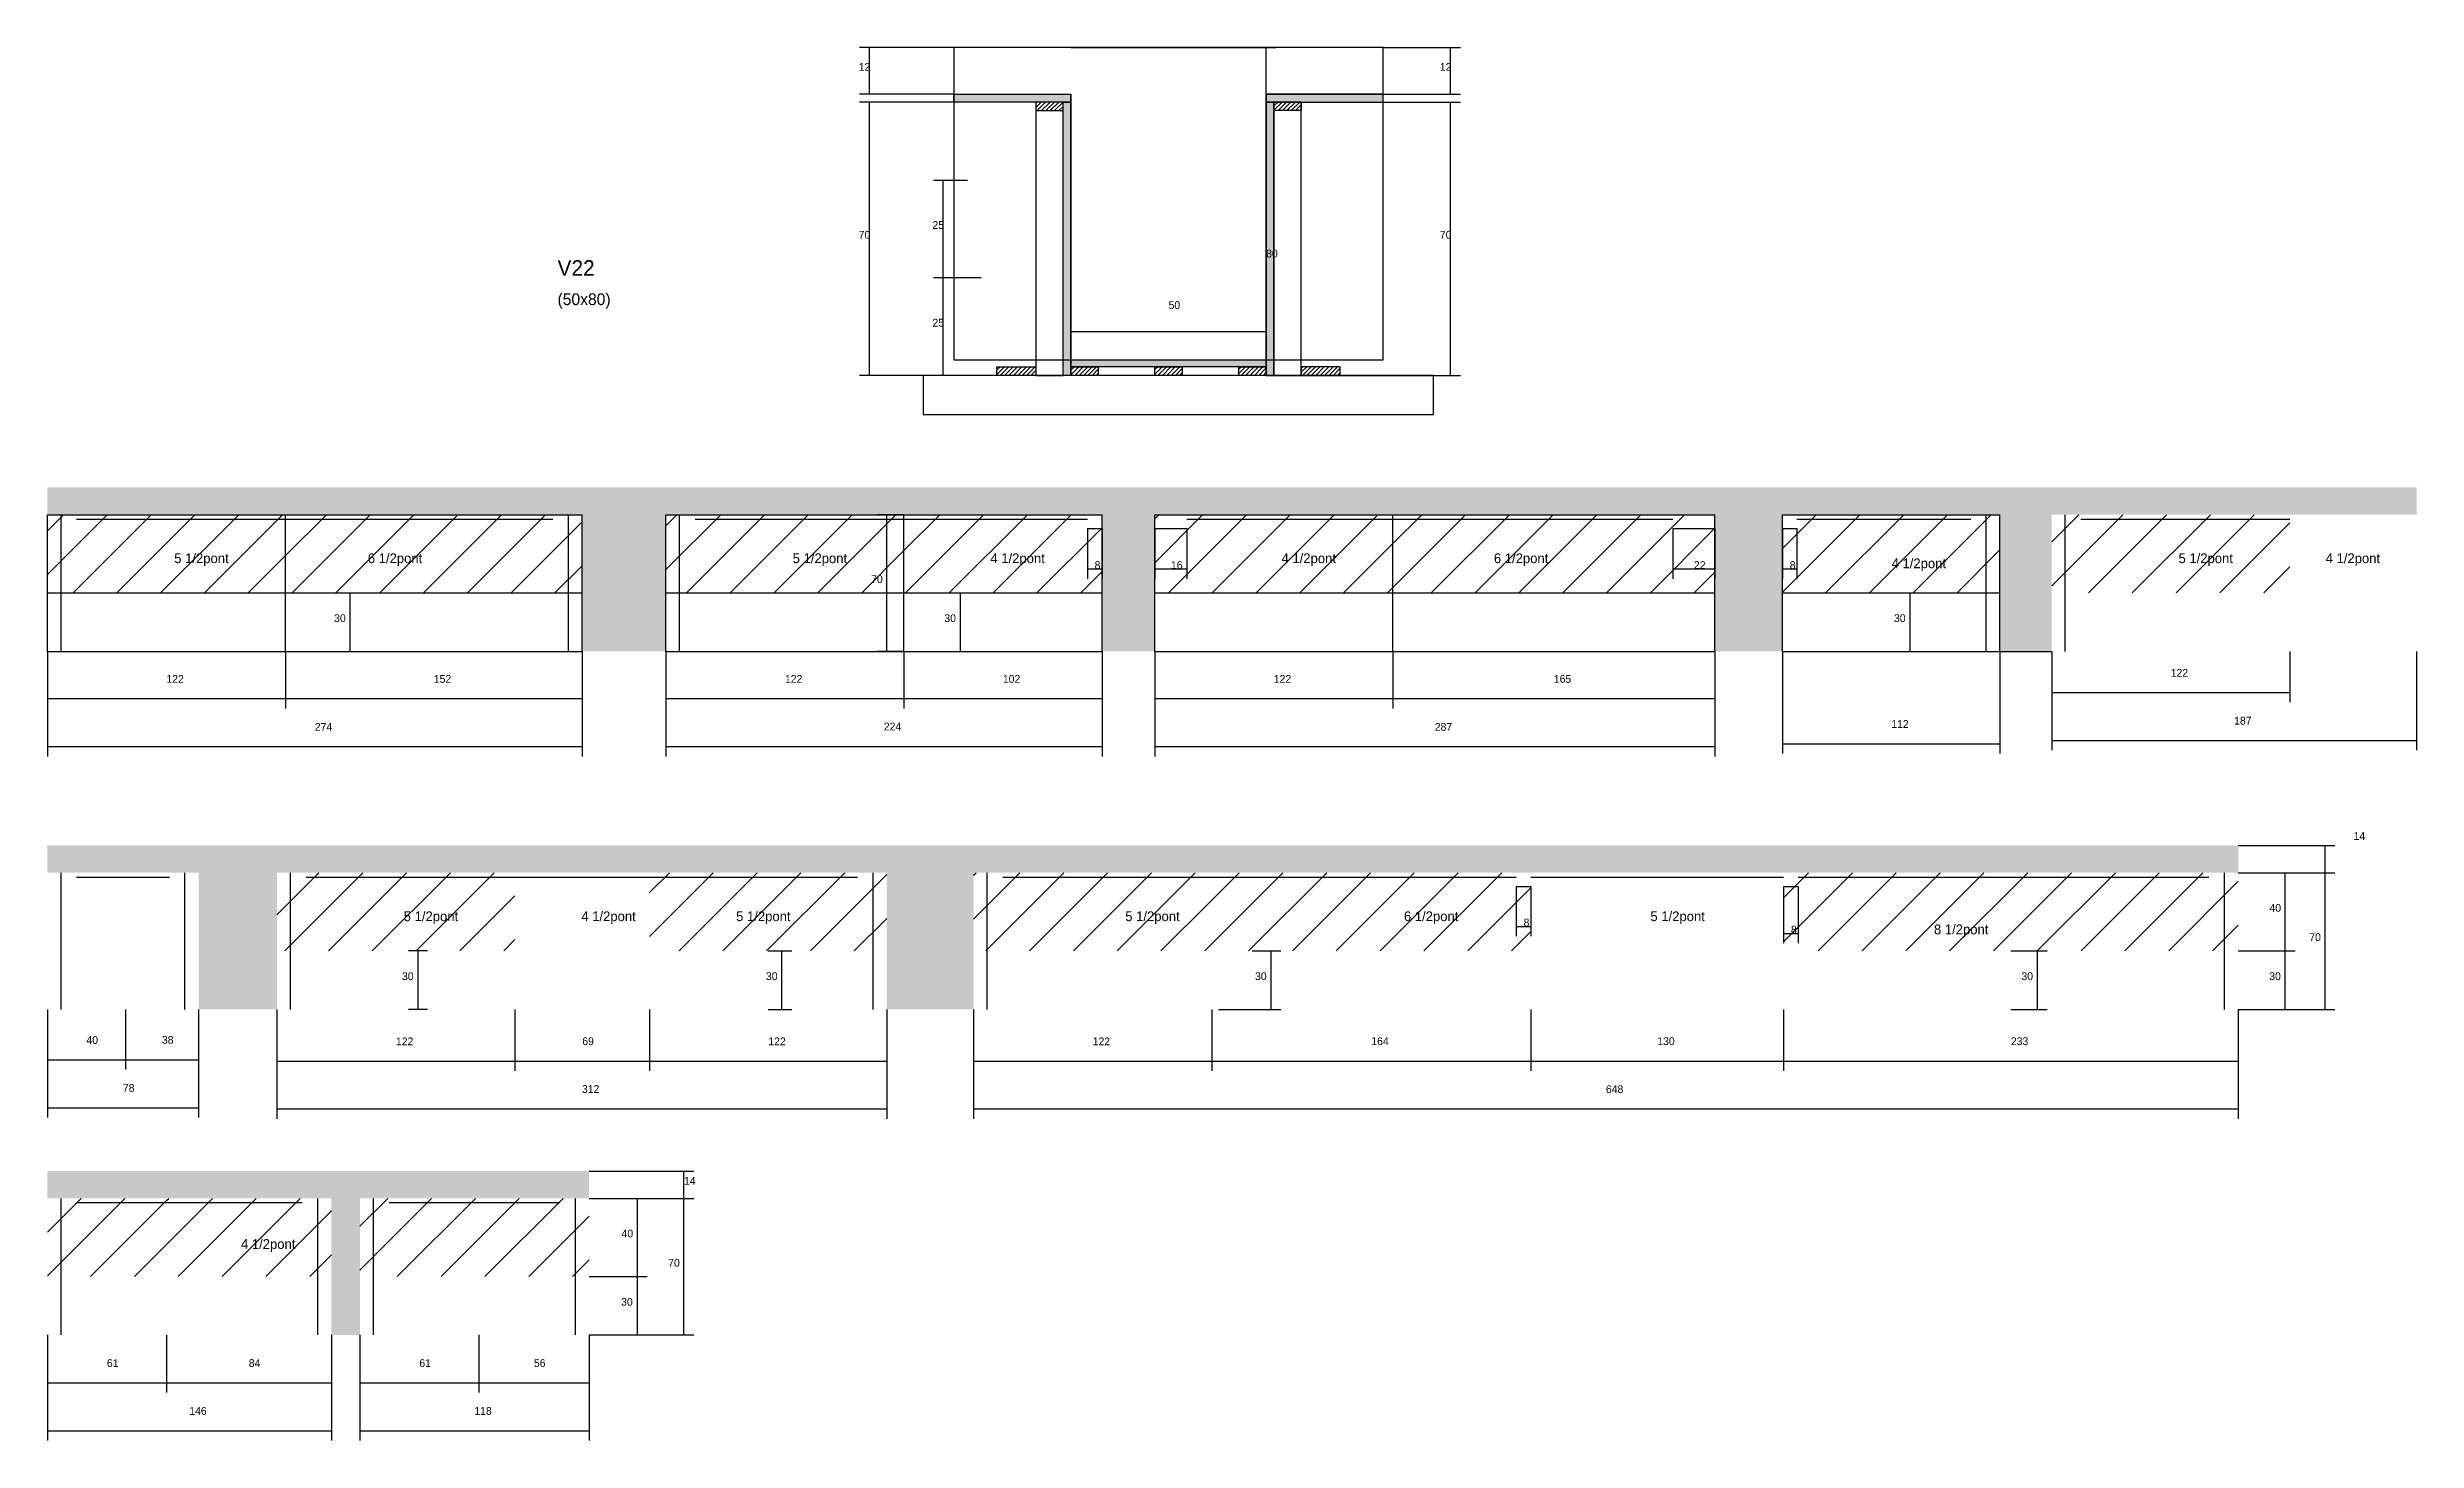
# Model space of a CAD drawing. Header units: metres. Extents: x 132327 to 133541, y 28046 to 29436.
# Drawn here: x 132327 to 133541, y 28722 to 29436 of the extents above; entities that cross this region are included whole.
import ezdxf

# ---------------------------------------------------------------- set-up
doc = ezdxf.new("R2010")
doc.units = ezdxf.units.M
for name, color, linetype in [('CONCRETO', 251, 'Continuous'), ('COTA', 4, 'Continuous'), ('Cota Seção (2x)', 4, 'Continuous'), ('Hachura', 253, 'Continuous'), ('Madeira', 126, 'Continuous'), ('NOMENCLATURA', 7, 'Continuous'), ('Painéis', 200, 'Continuous'), ('SARR_2.2x7', 40, 'Continuous'), ('Texto Seção', 7, 'Continuous')]:
    doc.layers.add(name, color=color, linetype=linetype)

msp = doc.modelspace()

# ---------------------------------------------------------------- hatches: boundary and pattern name
at = {"layer": 'COTA'}
h = msp.add_hatch(dxfattribs=at)
h.set_pattern_fill('AR-CONC', scale=0.03)
h.paths.add_polyline_path([(132600.7, 29126.7), (132643.6, 29126.7), (132643.6, 29196.7), (132867.1, 29196.7), (132867.1, 29126.7), (132894.1, 29126.7), (132894.1, 29196.7), (133181.1, 29196.7), (133181.1, 29126.7), (133215.7, 29126.7), (133215.7, 29196.7), (133327.2, 29196.7), (133327.2, 29126.7), (133353.7, 29126.7), (133353.7, 29196.7), (133540.7, 29196.7), (133540.7, 29210.7), (132326.7, 29210.7), (132326.7, 29196.7), (132600.7, 29196.7)])
h = msp.add_hatch(dxfattribs=at)
h.set_pattern_fill('AR-CONC', scale=0.03)
h.paths.add_polyline_path([(132444.3, 29013.3), (132756.8, 29013.3), (132756.8, 28943.3), (132801.3, 28943.3), (132801.3, 29013.3), (133216.3, 29013.3), (133449.3, 29013.3), (133449.3, 29027.3), (132326.7, 29027.3), (132326.7, 29013.3), (132404.2, 29013.3), (132404.2, 28943.3), (132444.3, 28943.3)])
h = msp.add_hatch(dxfattribs=at)
h.set_pattern_fill('AR-CONC', scale=0.03)
h.paths.add_polyline_path([(132486.8, 28846.5), (132604.3, 28846.5), (132604.3, 28860.5), (132326.7, 28860.5), (132326.7, 28846.5), (132472.2, 28846.5), (132472.2, 28776.5), (132486.8, 28776.5)])
at = {"layer": 'Hachura'}
h = msp.add_hatch(color=8, dxfattribs=at)
h.dxf.hatch_style = 1
h.paths.add_polyline_path([(132791.2, 29408.1), (132791.2, 29412.1), (132791.2, 29412.1), (132851.2, 29412.1), (132851.2, 29412.1), (132851.2, 29408.1), (132851.2, 29408.1), (132791.2, 29408.1)])
h = msp.add_hatch(dxfattribs=at)
h.set_pattern_fill('ANSI31', scale=0.5)
h.paths.add_polyline_path([(132833.2, 29408.1), (132833.2, 29403.7), (132833.2, 29403.7), (132847.2, 29403.7), (132847.2, 29403.7), (132847.2, 29408.1), (132847.2, 29408.1), (132833.2, 29408.1)])
h = msp.add_hatch(color=8, dxfattribs=at)
h.dxf.hatch_style = 1
h.paths.add_polyline_path([(132847.2, 29408.1), (132851.2, 29408.1), (132851.2, 29408.1), (132851.2, 29268.1), (132851.2, 29268.1), (132847.2, 29268.1), (132847.2, 29268.1), (132847.2, 29408.1)])
h = msp.add_hatch(color=8, dxfattribs=at)
h.dxf.hatch_style = 1
h.paths.add_polyline_path([(133011.2, 29408.1), (133011.2, 29412.1), (133011.2, 29412.1), (132951.2, 29412.1), (132951.2, 29412.1), (132951.2, 29408.1), (132951.2, 29408.1), (133011.2, 29408.1)])
h = msp.add_hatch(color=8, dxfattribs=at)
h.dxf.hatch_style = 1
h.paths.add_polyline_path([(132955.2, 29408.1), (132951.2, 29408.1), (132951.2, 29408.1), (132951.2, 29268.1), (132951.2, 29268.1), (132955.2, 29268.1), (132955.2, 29268.1), (132955.2, 29408.1)])
h = msp.add_hatch(dxfattribs=at)
h.set_pattern_fill('ANSI31', scale=0.5)
h.paths.add_polyline_path([(132969.2, 29408.1), (132969.2, 29403.7), (132969.2, 29403.7), (132955.2, 29403.7), (132955.2, 29403.7), (132955.2, 29408.1), (132955.2, 29408.1), (132969.2, 29408.1)])
h = msp.add_hatch(dxfattribs=at)
h.set_pattern_fill('ANSI31', scale=0.5)
h.paths.add_polyline_path([(132813.2, 29268.1), (132813.2, 29272.5), (132813.2, 29272.5), (132833.2, 29272.5), (132833.2, 29272.5), (132833.2, 29268.1), (132833.2, 29268.1), (132813.2, 29268.1)])
h = msp.add_hatch(color=8, dxfattribs=at)
h.dxf.hatch_style = 1
h.paths.add_polyline_path([(132851.2, 29272.5), (132851.2, 29276.1), (132851.2, 29276.1), (132951.2, 29276.1), (132951.2, 29276.1), (132951.2, 29272.5), (132951.2, 29272.5), (132851.2, 29272.5)])
h = msp.add_hatch(dxfattribs=at)
h.set_pattern_fill('ANSI31', scale=0.5)
h.paths.add_polyline_path([(132851.2, 29268.1), (132851.2, 29272.5), (132851.2, 29272.5), (132865.2, 29272.5), (132865.2, 29272.5), (132865.2, 29268.1), (132865.2, 29268.1), (132851.2, 29268.1)])
h = msp.add_hatch(dxfattribs=at)
h.set_pattern_fill('ANSI31', scale=0.5)
h.paths.add_polyline_path([(132894.2, 29268.1), (132894.2, 29272.5), (132894.2, 29272.5), (132908.2, 29272.5), (132908.2, 29272.5), (132908.2, 29268.1), (132908.2, 29268.1), (132894.2, 29268.1)])
h = msp.add_hatch(dxfattribs=at)
h.set_pattern_fill('ANSI31', scale=0.5)
h.paths.add_polyline_path([(132937.2, 29268.1), (132937.2, 29272.5), (132937.2, 29272.5), (132951.2, 29272.5), (132951.2, 29272.5), (132951.2, 29268.1), (132951.2, 29268.1), (132937.2, 29268.1)])
h = msp.add_hatch(dxfattribs=at)
h.set_pattern_fill('ANSI31', scale=0.5)
h.paths.add_polyline_path([(132989.2, 29268.1), (132989.2, 29272.5), (132989.2, 29272.5), (132969.2, 29272.5), (132969.2, 29272.5), (132969.2, 29268.1), (132969.2, 29268.1), (132989.2, 29268.1)])
h = msp.add_hatch(dxfattribs=at)
h.set_pattern_fill('ANSI31', scale=5)
h.paths.add_polyline_path([(132326.7, 29196.7), (132326.7, 29156.7), (132448.7, 29156.7), (132448.7, 29196.7)])
h = msp.add_hatch(dxfattribs=at)
h.set_pattern_fill('ANSI31', scale=5)
h.paths.add_polyline_path([(132448.7, 29196.7), (132448.7, 29156.7), (132600.7, 29156.7), (132600.7, 29196.7)])
h = msp.add_hatch(dxfattribs=at)
h.set_pattern_fill('ANSI31', scale=5)
h.paths.add_polyline_path([(132765.6, 29156.7), (132765.6, 29196.7), (132643.6, 29196.7), (132643.6, 29156.7)])
h = msp.add_hatch(dxfattribs=at)
h.set_pattern_fill('ANSI31', scale=5)
h.paths.add_polyline_path([(132867.1, 29156.7), (132867.1, 29196.7), (132765.6, 29196.7), (132765.6, 29156.7)])
h = msp.add_hatch(dxfattribs=at)
h.set_pattern_fill('ANSI31', scale=5)
h.paths.add_polyline_path([(133016.1, 29196.7), (132894.1, 29196.7), (132894.1, 29156.7), (133016.1, 29156.7)])
h = msp.add_hatch(dxfattribs=at)
h.set_pattern_fill('ANSI31', scale=5)
h.paths.add_polyline_path([(133016.1, 29196.7), (133016.1, 29156.7), (133181.1, 29156.7), (133181.1, 29196.7)])
h = msp.add_hatch(dxfattribs=at)
h.set_pattern_fill('ANSI31', scale=5)
h.paths.add_polyline_path([(133215.7, 29196.7), (133215.7, 29156.7), (133327.2, 29156.7), (133327.2, 29196.7)])
h = msp.add_hatch(dxfattribs=at)
h.set_pattern_fill('ANSI31', scale=5)
h.paths.add_polyline_path([(133475.7, 29156.7), (133475.7, 29196.7), (133353.7, 29196.7), (133353.7, 29156.7)])
h = msp.add_hatch(dxfattribs=at)
h.set_pattern_fill('ANSI31', scale=5)
h.paths.add_polyline_path([(132566.3, 28973.3), (132566.3, 29013.3), (132444.3, 29013.3), (132444.3, 28973.3)])
h = msp.add_hatch(dxfattribs=at)
h.set_pattern_fill('ANSI31', scale=5)
h.paths.add_polyline_path([(132635.3, 29013.3), (132635.3, 28973.3), (132756.8, 28973.3), (132756.8, 29013.3)])
h = msp.add_hatch(dxfattribs=at)
h.set_pattern_fill('ANSI31', scale=5)
h.paths.add_polyline_path([(132923.3, 28973.3), (132923.3, 29013.3), (132801.3, 29013.3), (132801.3, 28973.3)])
h = msp.add_hatch(dxfattribs=at)
h.set_pattern_fill('ANSI31', scale=5)
h.paths.add_polyline_path([(132923.3, 29013.3), (132923.3, 28973.3), (133086.8, 28973.3), (133086.8, 29013.3)])
h = msp.add_hatch(dxfattribs=at)
h.set_pattern_fill('ANSI31', scale=5)
h.paths.add_polyline_path([(133216.3, 29013.3), (133216.3, 28973.3), (133449.3, 28973.3), (133449.3, 29013.3)])
h = msp.add_hatch(dxfattribs=at)
h.set_pattern_fill('ANSI31', scale=5)
h.paths.add_polyline_path([(132387.7, 28806.5), (132387.7, 28846.5), (132326.7, 28846.5), (132326.7, 28806.5)])
h = msp.add_hatch(dxfattribs=at)
h.set_pattern_fill('ANSI31', scale=5)
h.paths.add_polyline_path([(132472.2, 28806.5), (132472.2, 28846.5), (132387.7, 28846.5), (132387.7, 28806.5)])
h = msp.add_hatch(dxfattribs=at)
h.set_pattern_fill('ANSI31', scale=5)
h.paths.add_polyline_path([(132547.8, 28806.5), (132547.8, 28846.5), (132486.8, 28846.5), (132486.8, 28806.5)])
h = msp.add_hatch(dxfattribs=at)
h.set_pattern_fill('ANSI31', scale=5)
h.paths.add_polyline_path([(132604.3, 28806.5), (132604.3, 28846.5), (132547.8, 28846.5), (132547.8, 28806.5)])

# ---------------------------------------------------------------- linework, layer by layer
at = {"layer": 'CONCRETO'}
for points in [[(133011.2, 29412.1), (133011.2, 29436.1), (132791.2, 29436.1), (132791.2, 29412.1), (132851.2, 29412.1), (132851.2, 29276.1), (132951.2, 29276.1), (132951.2, 29402.1), (132951.2, 29412.1)], [(132791.2, 29276.1), (133011.2, 29276.1), (133011.2, 29436.1), (132791.2, 29436.1)]]:
    msp.add_lwpolyline(points, close=True, dxfattribs=at)
at = {"layer": 'COTA'}
for p, q in [((132791.2, 29436.1), (132742.9, 29436.1)), ((132747.9, 29412.1), (132747.9, 29436.1)), ((133011.2, 29436.1), (133050.7, 29436.1)), ((133045.7, 29412.1), (133045.7, 29436.1)), ((132791.2, 29412.1), (132742.9, 29412.1)), ((132791.2, 29408.1), (132742.9, 29408.1)), ((132747.9, 29268.1), (132747.9, 29408.1)), ((132969.2, 29408.1), (133050.7, 29408.1)), ((133011.2, 29412.1), (133050.7, 29412.1)), ((133045.7, 29268.1), (133045.7, 29408.1)), ((132798.2, 29368), (132780.7, 29368)), ((132785.7, 29318.1), (132785.7, 29368)), ((132805.1, 29318.1), (132780.7, 29318.1)), ((132798.2, 29318), (132780.7, 29318)), ((132785.7, 29268.1), (132785.7, 29318)), ((132813.2, 29268.1), (132742.9, 29268.1)), ((132805.1, 29268.1), (132780.7, 29268.1)), ((132989.2, 29268.1), (133050.7, 29268.1)), ((132765.6, 29196.7), (132751.9, 29196.7)), ((132756.9, 29126.7), (132756.9, 29196.7)), ((132859.6, 29189.7), (132859.6, 29163.9)), ((132867.1, 29189.7), (132867.1, 29163.9)), ((132894.1, 29189.7), (132894.1, 29163.9)), ((132910.6, 29189.7), (132910.6, 29163.9)), ((133159.6, 29189.7), (133159.6, 29163.9)), ((133181.1, 29189.7), (133181.1, 29163.9)), ((133215.7, 29189.7), (133215.7, 29163.9)), ((133223.2, 29189.7), (133223.2, 29163.9)), ((132859.6, 29168.9), (132867.1, 29168.9)), ((132894.1, 29168.9), (132910.6, 29168.9)), ((133159.6, 29168.9), (133181.1, 29168.9)), ((133215.7, 29168.9), (133223.2, 29168.9)), ((132463.7, 29156.7), (132486.8, 29156.7)), ((132481.8, 29126.7), (132481.8, 29156.7)), ((132769.1, 29156.7), (132799.5, 29156.7)), ((132794.5, 29126.7), (132794.5, 29156.7)), ((133271.5, 29156.7), (133286.2, 29156.7)), ((133281.2, 29126.7), (133281.2, 29156.7)), ((132326.7, 29126.7), (132326.7, 29097.5)), ((132326.7, 29126.7), (132326.7, 29072.9)), ((132448.7, 29126.7), (132448.7, 29097.5)), ((132448.7, 29126.7), (132448.7, 29097.5)), ((132452.2, 29126.7), (132486.8, 29126.7)), ((132600.7, 29126.7), (132600.7, 29097.5)), ((132600.7, 29126.7), (132600.7, 29072.9)), ((132643.6, 29126.7), (132643.6, 29097.5)), ((132643.6, 29126.7), (132643.6, 29072.9)), ((132765.6, 29126.7), (132751.9, 29126.7)), ((132765.6, 29126.7), (132765.6, 29097.5)), ((132765.6, 29126.7), (132765.6, 29097.5)), ((132769.1, 29126.7), (132799.5, 29126.7)), ((132867.1, 29126.7), (132867.1, 29097.5)), ((132867.1, 29126.7), (132867.1, 29072.9)), ((132894.1, 29126.7), (132894.1, 29097.5)), ((132894.1, 29126.7), (132894.1, 29072.9)), ((133016.1, 29126.7), (133016.1, 29097.5)), ((133016.1, 29126.7), (133016.1, 29097.5)), ((133181.1, 29126.7), (133181.1, 29097.5)), ((133181.1, 29126.7), (133181.1, 29072.9)), ((133215.7, 29126.7), (133215.7, 29074.4)), ((133271.5, 29126.7), (133286.2, 29126.7)), ((133327.2, 29126.7), (133327.2, 29074.4)), ((133353.7, 29126.7), (133353.7, 29100.7)), ((133353.7, 29126.7), (133353.7, 29076.1)), ((133475.7, 29126.7), (133475.7, 29100.7)), ((133540.7, 29126.7), (133540.7, 29076.1)), ((132326.7, 29102.5), (132448.7, 29102.5)), ((132448.7, 29102.5), (132600.7, 29102.5)), ((132643.6, 29102.5), (132765.6, 29102.5)), ((132765.6, 29102.5), (132867.1, 29102.5)), ((132894.1, 29102.5), (133016.1, 29102.5)), ((133016.1, 29102.5), (133181.1, 29102.5)), ((133353.7, 29105.7), (133475.7, 29105.7)), ((132326.7, 29077.9), (132600.7, 29077.9)), ((132643.6, 29077.9), (132867.1, 29077.9)), ((132894.1, 29077.9), (133181.1, 29077.9)), ((133215.7, 29079.4), (133327.2, 29079.4)), ((133353.7, 29081.1), (133540.7, 29081.1)), ((133449.3, 29027.3), (133498.8, 29027.3)), ((133493.8, 29013.3), (133493.8, 29027.3)), ((133079.3, 29006.3), (133079.3, 28980.8)), ((133086.8, 29006.3), (133086.8, 28980.8)), ((133216.3, 29006.3), (133216.3, 28977.2)), ((133223.8, 29006.3), (133223.8, 28977.2)), ((133449.3, 29013.3), (133478.4, 29013.3)), ((133449.3, 29013.3), (133498.8, 29013.3)), ((133449.3, 29013.3), (133498.8, 29013.3)), ((133473.4, 28973.3), (133473.4, 29013.3)), ((133493.8, 28943.3), (133493.8, 29013.3)), ((133079.3, 28985.8), (133086.8, 28985.8)), ((133216.3, 28982.2), (133223.8, 28982.2)), ((132521.5, 28973.3), (132511.7, 28973.3)), ((132516.7, 28943.3), (132516.7, 28973.3)), ((132696.1, 28973.3), (132708.1, 28973.3)), ((132703.1, 28943.3), (132703.1, 28973.3)), ((132944.1, 28973.3), (132958.7, 28973.3)), ((132953.7, 28943.3), (132953.7, 28973.3)), ((133332.8, 28973.3), (133351.4, 28973.3)), ((133346.4, 28943.3), (133346.4, 28973.3)), ((133449.3, 28973.3), (133478.4, 28973.3)), ((133449.3, 28973.3), (133478.4, 28973.3)), ((133473.4, 28943.3), (133473.4, 28973.3)), ((132326.7, 28943.3), (132326.7, 28912.5)), ((132326.7, 28943.3), (132326.7, 28887.9)), ((132366.7, 28943.3), (132366.7, 28912.5)), ((132366.7, 28943.3), (132366.7, 28912.5)), ((132404.2, 28943.3), (132404.2, 28912.5)), ((132404.2, 28943.3), (132404.2, 28887.9)), ((132444.3, 28943.3), (132444.3, 28911.8)), ((132444.3, 28943.3), (132444.3, 28887.3)), ((132521.5, 28943.3), (132511.7, 28943.3)), ((132566.3, 28943.3), (132566.3, 28911.8)), ((132566.3, 28943.3), (132566.3, 28911.8)), ((132635.3, 28943.3), (132635.3, 28911.8)), ((132635.3, 28943.3), (132635.3, 28911.8)), ((132696.1, 28943.3), (132708.1, 28943.3)), ((132756.8, 28943.3), (132756.8, 28911.8)), ((132756.8, 28943.3), (132756.8, 28887.3)), ((132801.3, 28943.3), (132801.3, 28911.8)), ((132801.3, 28943.3), (132801.3, 28887.3)), ((132923.3, 28943.3), (132923.3, 28911.8)), ((132923.3, 28943.3), (132923.3, 28911.8)), ((132926.8, 28943.3), (132958.7, 28943.3)), ((133086.8, 28943.3), (133086.8, 28911.8)), ((133086.8, 28943.3), (133086.8, 28911.8)), ((133216.3, 28943.3), (133216.3, 28911.8)), ((133216.3, 28943.3), (133216.3, 28911.8)), ((133332.8, 28943.3), (133351.4, 28943.3)), ((133449.3, 28943.3), (133449.3, 28887.3)), ((133449.3, 28943.3), (133449.3, 28911.8)), ((133449.3, 28943.3), (133478.4, 28943.3)), ((133449.3, 28943.3), (133498.8, 28943.3)), ((132326.7, 28917.5), (132366.7, 28917.5)), ((132366.7, 28917.5), (132404.2, 28917.5)), ((132444.3, 28916.8), (132566.3, 28916.8)), ((132566.3, 28916.8), (132635.3, 28916.8)), ((132635.3, 28916.8), (132756.8, 28916.8)), ((132801.3, 28916.8), (132923.3, 28916.8)), ((132923.3, 28916.8), (133086.8, 28916.8)), ((133086.8, 28916.8), (133216.3, 28916.8)), ((133216.3, 28916.8), (133449.3, 28916.8)), ((132326.7, 28892.9), (132404.2, 28892.9)), ((132444.3, 28892.3), (132756.8, 28892.3)), ((132801.3, 28892.3), (133449.3, 28892.3)), ((132604.3, 28860.5), (132657.9, 28860.5)), ((132652.9, 28846.5), (132652.9, 28860.5)), ((132604.3, 28846.5), (132657.9, 28846.5)), ((132604.3, 28846.5), (132657.9, 28846.5)), ((132604.3, 28846.5), (132634, 28846.5)), ((132629, 28806.5), (132629, 28846.5)), ((132652.9, 28776.5), (132652.9, 28846.5)), ((132604.3, 28806.5), (132634, 28806.5)), ((132604.3, 28806.5), (132634, 28806.5)), ((132629, 28776.5), (132629, 28806.5)), ((132326.7, 28776.5), (132326.7, 28747)), ((132326.7, 28776.5), (132326.7, 28722.4)), ((132387.7, 28776.5), (132387.7, 28747)), ((132387.7, 28776.5), (132387.7, 28747)), ((132472.2, 28776.5), (132472.2, 28747)), ((132472.2, 28776.5), (132472.2, 28722.4)), ((132486.8, 28776.5), (132486.8, 28747)), ((132486.8, 28776.5), (132486.8, 28722.4)), ((132547.8, 28776.5), (132547.8, 28747)), ((132547.8, 28776.5), (132547.8, 28747)), ((132604.3, 28776.5), (132604.3, 28747)), ((132604.3, 28776.5), (132604.3, 28722.4)), ((132604.3, 28776.5), (132657.9, 28776.5)), ((132604.3, 28776.5), (132634, 28776.5)), ((132326.7, 28752), (132387.7, 28752)), ((132387.7, 28752), (132472.2, 28752)), ((132486.8, 28752), (132547.8, 28752)), ((132547.8, 28752), (132604.3, 28752)), ((132326.7, 28727.4), (132472.2, 28727.4)), ((132486.8, 28727.4), (132604.3, 28727.4))]:
    msp.add_line(p, q, dxfattribs=at)
at = {"layer": 'Cota Seção (2x)'}
for p, q in [((132851.2, 29436.1), (132956.2, 29436.1)), ((132951.2, 29276.1), (132951.2, 29436.1)), ((132851.2, 29276.1), (132851.2, 29295.6)), ((132951.2, 29276.1), (132951.2, 29295.6)), ((132851.2, 29290.6), (132951.2, 29290.6)), ((132851.2, 29276.1), (132956.2, 29276.1))]:
    msp.add_line(p, q, dxfattribs=at)
at = {"layer": 'Madeira'}
for points in [[(132833.2, 29408.1), (132833.2, 29403.7), (132847.2, 29403.7), (132847.2, 29408.1)], [(132833.2, 29268.1), (132847.2, 29268.1), (132847.2, 29408.1), (132833.2, 29408.1)], [(132969.2, 29408.1), (132969.2, 29403.7), (132955.2, 29403.7), (132955.2, 29408.1)], [(132969.2, 29408.1), (132955.2, 29408.1), (132955.2, 29268.1), (132969.2, 29268.1)], [(132813.2, 29268.1), (132813.2, 29272.5), (132833.2, 29272.5), (132833.2, 29268.1)], [(132851.2, 29268.1), (132851.2, 29272.5), (132865.2, 29272.5), (132865.2, 29268.1)], [(132894.2, 29268.1), (132894.2, 29272.5), (132908.2, 29272.5), (132908.2, 29268.1)], [(132937.2, 29268.1), (132937.2, 29272.5), (132951.2, 29272.5), (132951.2, 29268.1)], [(132989.2, 29268.1), (132989.2, 29272.5), (132969.2, 29272.5), (132969.2, 29268.1)], [(132775.4, 29248.1), (133037, 29248.1), (133037, 29268.1), (132775.4, 29268.1)]]:
    msp.add_lwpolyline(points, close=True, dxfattribs=at)
at = {"layer": 'Painéis'}
for p, q in [((132791.2, 29412.1), (132851.2, 29412.1)), ((132791.2, 29408.1), (132791.2, 29412.1)), ((132851.2, 29408.1), (132851.2, 29412.1)), ((132851.2, 29268.1), (132851.2, 29408.1)), ((132951.2, 29412.1), (133011.2, 29412.1)), ((132951.2, 29408.1), (132951.2, 29412.1)), ((132951.2, 29268.1), (132951.2, 29408.1)), ((133011.2, 29408.1), (133011.2, 29412.1)), ((132851.2, 29276.1), (132951.2, 29276.1)), ((132851.2, 29272.5), (132851.2, 29276.1)), ((132951.2, 29272.5), (132951.2, 29276.1)), ((132326.7, 29196.7), (132600.7, 29196.7)), ((132326.7, 29126.7), (132326.7, 29196.7)), ((132448.7, 29126.7), (132448.7, 29196.7)), ((132600.7, 29126.7), (132600.7, 29196.7)), ((132643.6, 29196.7), (132867.1, 29196.7)), ((132643.6, 29126.7), (132643.6, 29196.7)), ((132765.6, 29126.7), (132765.6, 29196.7)), ((132867.1, 29126.7), (132867.1, 29196.7)), ((132894.1, 29196.7), (133181.1, 29196.7)), ((132894.1, 29126.7), (132894.1, 29196.7)), ((133016.1, 29126.7), (133016.1, 29196.7)), ((133181.1, 29126.7), (133181.1, 29196.7)), ((133215.7, 29196.7), (133327.2, 29196.7)), ((133215.7, 29126.7), (133215.7, 29196.7)), ((133327.2, 29126.7), (133327.2, 29196.7)), ((132326.7, 29156.7), (132600.7, 29156.7)), ((132643.6, 29156.7), (132867.1, 29156.7)), ((132894.1, 29156.7), (133181.1, 29156.7)), ((133215.7, 29156.7), (133327.2, 29156.7)), ((132326.7, 29126.7), (132600.7, 29126.7)), ((132643.6, 29126.7), (132867.1, 29126.7)), ((132894.1, 29126.7), (133181.1, 29126.7)), ((133215.7, 29126.7), (133327.2, 29126.7)), ((133327.2, 29126.7), (133353.7, 29126.7))]:
    msp.add_line(p, q, dxfattribs=at)
for points in [[(132791.2, 29408.1), (132791.2, 29412.1), (132851.2, 29412.1), (132851.2, 29408.1)], [(132847.2, 29408.1), (132851.2, 29408.1), (132851.2, 29268.1), (132847.2, 29268.1)], [(133011.2, 29408.1), (133011.2, 29412.1), (132951.2, 29412.1), (132951.2, 29408.1)], [(132955.2, 29408.1), (132951.2, 29408.1), (132951.2, 29268.1), (132955.2, 29268.1)], [(132851.2, 29272.5), (132851.2, 29276.1), (132951.2, 29276.1), (132951.2, 29272.5)]]:
    msp.add_lwpolyline(points, close=True, dxfattribs=at)
at = {"layer": 'SARR_2.2x7'}
for p, q in [((132333.7, 29156.7), (132333.7, 29196.7)), ((132593.7, 29156.7), (132593.7, 29196.7)), ((132650.6, 29156.7), (132650.6, 29196.7)), ((133320.2, 29156.7), (133320.2, 29196.7)), ((133360.7, 29156.7), (133360.7, 29196.7)), ((132341.7, 29194.5), (132448.7, 29194.5)), ((132448.7, 29194.5), (132585.7, 29194.5)), ((132658.6, 29194.5), (132765.6, 29194.5)), ((132765.6, 29194.5), (132859.6, 29194.5)), ((132859.6, 29189.7), (132867.1, 29189.7)), ((132894.1, 29189.7), (132910.6, 29189.7)), ((132910.6, 29194.5), (133016.1, 29194.5)), ((133016.1, 29194.5), (133159.6, 29194.5)), ((133159.6, 29189.7), (133181.1, 29189.7)), ((133215.7, 29189.7), (133223.2, 29189.7)), ((133223.2, 29194.5), (133312.2, 29194.5)), ((133368.7, 29194.5), (133475.7, 29194.5)), ((132333.7, 29126.7), (132333.7, 29156.7)), ((132593.7, 29126.7), (132593.7, 29156.7)), ((132650.6, 29126.7), (132650.6, 29156.7)), ((133320.2, 29126.7), (133320.2, 29156.7)), ((133360.7, 29126.7), (133360.7, 29156.7)), ((132333.7, 28943.3), (132333.7, 29013.3)), ((132341.7, 29011.1), (132366.7, 29011.1)), ((132366.7, 29011.1), (132389.2, 29011.1)), ((132397.2, 28943.3), (132397.2, 29013.3)), ((132451.3, 28943.3), (132451.3, 29013.3)), ((132459.3, 29011.1), (132566.3, 29011.1)), ((132566.3, 29011.1), (132635.3, 29011.1)), ((132635.3, 29011.1), (132741.8, 29011.1)), ((132749.8, 28943.3), (132749.8, 29013.3)), ((132808.3, 28943.3), (132808.3, 29013.3)), ((132816.3, 29011.1), (132923.3, 29011.1)), ((132923.3, 29011.1), (133079.3, 29011.1)), ((133079.3, 29006.3), (133086.8, 29006.3)), ((133086.8, 29011.1), (133216.3, 29011.1)), ((133216.3, 29006.3), (133223.8, 29006.3)), ((133223.8, 29011.1), (133434.3, 29011.1)), ((133442.3, 28943.3), (133442.3, 29013.3)), ((132333.7, 28776.5), (132333.7, 28846.5)), ((132465.2, 28776.5), (132465.2, 28846.5)), ((132493.8, 28776.5), (132493.8, 28846.5)), ((132597.3, 28776.5), (132597.3, 28846.5)), ((132341.7, 28844.3), (132387.7, 28844.3)), ((132387.7, 28844.3), (132457.2, 28844.3)), ((132501.8, 28844.3), (132547.8, 28844.3)), ((132547.8, 28844.3), (132589.3, 28844.3))]:
    msp.add_line(p, q, dxfattribs=at)

# ---------------------------------------------------------------- texts
at = {"layer": 'COTA'}
for s, p in [('12', (132742.4, 29424.1)), ('12', (133040.2, 29424.1)), ('25', (132780.2, 29343.1)), ('70', (132742.4, 29338.1)), ('70', (133040.2, 29338.1)), ('25', (132780.2, 29293.1)), ('8', (132863.3, 29168.9)), ('16', (132902.4, 29168.9)), ('22', (133170.4, 29168.9)), ('8', (133219.5, 29168.9)), ('70', (132748.8, 29161.7)), ('30', (132473.6, 29141.7)), ('30', (132786.3, 29141.7)), ('30', (133272.9, 29141.7)), ('122', (132387.7, 29110.6)), ('152', (132524.7, 29110.6)), ('122', (132704.6, 29110.6)), ('102', (132816.3, 29110.6)), ('122', (132955.1, 29110.6)), ('165', (133098.6, 29110.6)), ('122', (133414.7, 29113.7)), ('274', (132463.7, 29086)), ('224', (132755.3, 29086.2)), ('287', (133037.6, 29086)), ('112', (133271.5, 29087.5)), ('187', (133447.2, 29089.2)), ('14', (133508.4, 29030.1)), ('40', (133465.3, 28993.3)), ('8', (133083.1, 28985.8)), ('8', (133220.1, 28982.2)), ('70', (133485.7, 28978.3)), ('30', (132508.4, 28958.3)), ('30', (132694.9, 28958.3)), ('30', (132945.5, 28958.3)), ('30', (133338.2, 28958.3)), ('30', (133465.2, 28958.3)), ('40', (132346.7, 28925.6)), ('38', (132385.4, 28925.7)), ('122', (132505.3, 28924.9)), ('69', (132600.8, 28925)), ('122', (132696.1, 28924.9)), ('122', (132862.3, 28924.9)), ('164', (133005.1, 28925)), ('130', (133151.6, 28925)), ('233', (133332.8, 28925)), ('78', (132365.4, 28901.1)), ('312', (132600.6, 28900.5)), ('648', (133125.3, 28900.4)), ('14', (132652.9, 28853.5)), ('40', (132620.9, 28826.5)), ('70', (132644.8, 28811.5)), ('30', (132620.7, 28791.5)), ('61', (132357.2, 28760.1)), ('84', (132429.9, 28760.1)), ('61', (132517.3, 28760.1)), ('56', (132576, 28760.1)), ('146', (132399.4, 28735.6)), ('118', (132545.5, 28735.6))]:
    msp.add_text(s, height=4, dxfattribs=at).set_placement(p)
at = {"layer": 'Cota Seção (2x)'}
for s, p in [('80', (132951.2, 29328.5)), ('50', (132901.2, 29302.1))]:
    msp.add_text(s, height=4, dxfattribs=at).set_placement(p)
at = {"layer": 'NOMENCLATURA'}
for s, p in [('5 1/2pont', (132391.7, 29171.9)), ('6 1/2pont', (132490.9, 29171.9)), ('5 1/2pont', (132708.6, 29171.9)), ('4 1/2pont', (132809.9, 29171.9)), ('4 1/2pont', (132959.1, 29171.9)), ('6 1/2pont', (133067.9, 29171.9)), ('4 1/2pont', (133271.7, 29169.3)), ('5 1/2pont', (133418.7, 29171.9)), ('4 1/2pont', (133494.1, 29171.9)), ('5 1/2pont', (132509.3, 28988.5)), ('4 1/2pont', (132600.3, 28988.5)), ('5 1/2pont', (132679.6, 28988.5)), ('5 1/2pont', (132879, 28988.5)), ('6 1/2pont', (133021.8, 28988.5)), ('5 1/2pont', (133148.1, 28988.5)), ('8 1/2pont', (133293.4, 28981.8)), ('4 1/2pont', (132425.9, 28820.6))]:
    msp.add_text(s, height=5, dxfattribs=at).set_placement(p)
at = {"layer": 'Texto Seção'}
for s, height, p in [('V22', 8, (132588.1, 29319.1)), ('(50x80)', 6, (132588.1, 29304.1))]:
    msp.add_text(s, height=height, dxfattribs=at).set_placement(p)

doc.saveas('drawing.dxf')
